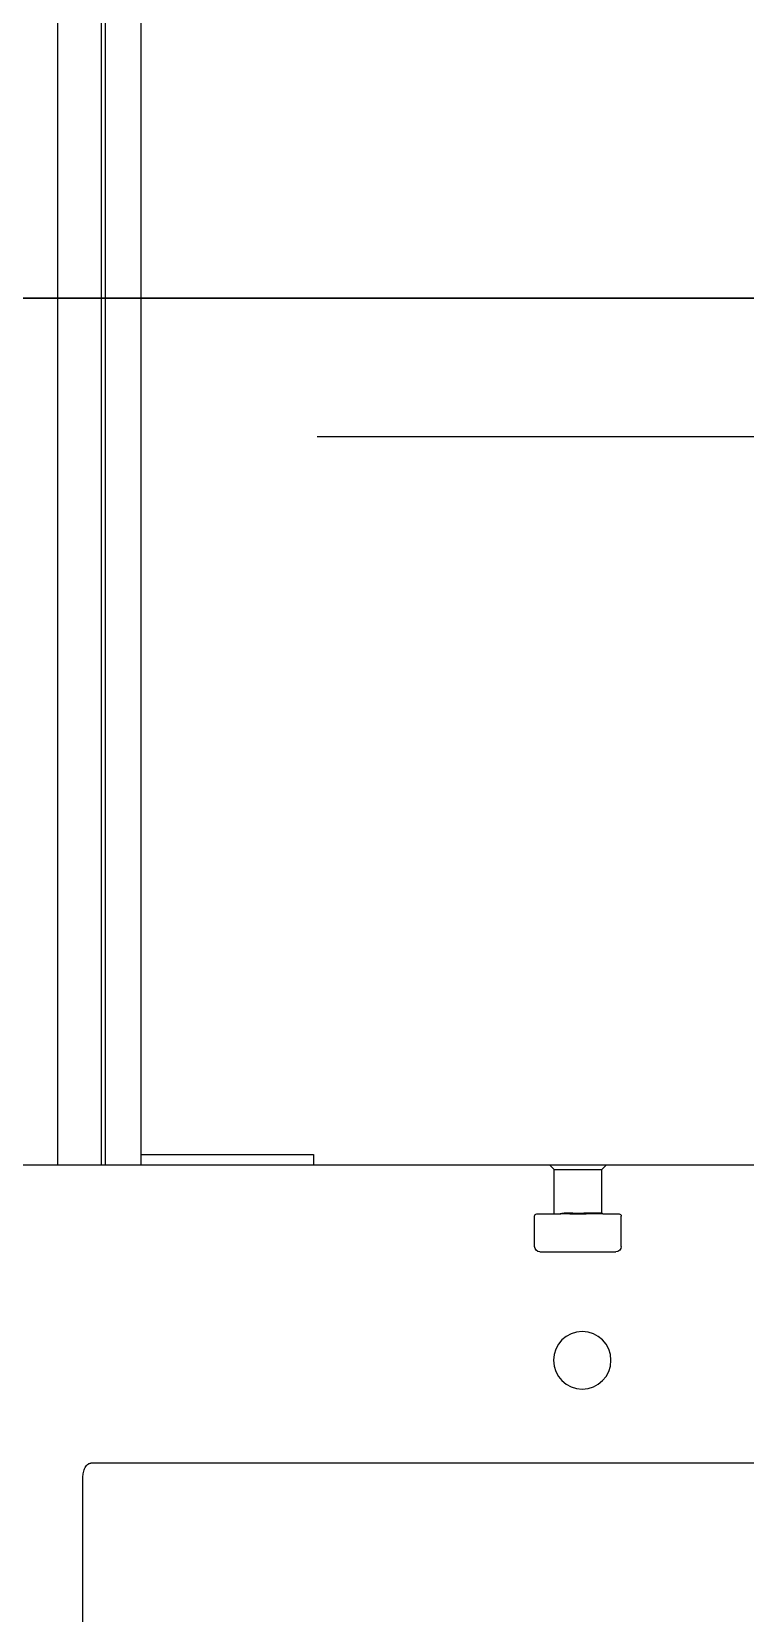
# Model space of a CAD drawing. Header units: millimetres. Extents: x 10462777 to 22643323, y 453826 to 1389191.
# Drawn here: x 11281646 to 11281975, y 582828 to 583557 of the extents above; entities that cross this region are included whole.
import ezdxf

# ---------------------------------------------------------------- set-up
doc = ezdxf.new("R2010")
doc.units = ezdxf.units.MM
doc.header["$LTSCALE"] = 200
doc.header["$MEASUREMENT"] = 0
for name, pattern in [('CENTER', [2, 1.25, -0.25, 0.25, -0.25]), ('CENTER2', [1.125, 0.75, -0.125, 0.125, -0.125]), ('PHANTOM', [2.5, 1.25, -0.25, 0.25, -0.25, 0.25, -0.25])]:
    doc.linetypes.add(name, pattern=pattern)
doc.layers.get('0').update_dxf_attribs({"linetype": 'CONTINUOUS'})
for name, color, linetype in [('1', 1, 'CENTER'), ('2', 2, 'CONTINUOUS'), ('DV1_DEFAULT', 7, 'CONTINUOUS')]:
    doc.layers.add(name, color=color, linetype=linetype)
doc.layers.add('LAYOUT', color=8, linetype='CONTINUOUS', lineweight=25)

# ---------------------------------------------------------------- blocks, each defined once
blk = doc.blocks.new('r710ic')
at = {"layer": 'LAYOUT', "color": 3}
blk.add_circle((272041.37, 104232.63), 2050.12, dxfattribs=at)
blk = doc.blocks.new('A$C7DA30AB0')
at = {"layer": 'DV1_DEFAULT', "color": 1, "linetype": 'CENTER2', "ltscale": 7}
for p, q in [((5992.89, 3025.99, 0), (0, 3025.99, 0)), ((59.09, 3025.99, 0), (6051.98, 3025.99, 0))]:
    blk.add_line(p, q, dxfattribs=at)
at = {"layer": 'LAYOUT', "color": 6, "linetype": 'PHANTOM'}
blk.add_circle((3030.45, 3025.99, 0), 2693.02, dxfattribs=at)

msp = doc.modelspace()

# ---------------------------------------------------------------- linework, layer by layer
at = {"layer": '1', "color": 43, "linetype": 'CENTER'}
msp.add_line((11282417.78279, 583370.42308, 0), (11281777.58562, 583370.42308, 0), dxfattribs=at)
at = {"layer": '2', "color": 252, "linetype": 'Continuous'}
for p, q in [((11281657.81339, 583034.4125, 0), (11281657.81339, 584034.42828, 0)), ((11281677.86618, 583780.27655, 0), (11281677.86618, 583034.39096, 0)), ((11281679.8662, 583034.40799, 0), (11281679.8662, 583780.30062, 0)), ((11281696.11644, 583780.31268, 0), (11281696.11644, 583034.43591, 0)), ((11281696.11519, 583039.41837, 0), (11281775.86757, 583039.41837, 0)), ((11281775.86757, 583039.41837, 0), (11281775.86757, 583034.41705, 0))]:
    msp.add_line(p, q, dxfattribs=at)
at = {"layer": '2', "color": 124, "linetype": 'Continuous'}
for p, q in [((11281884.86912, 583034.4183, 0), (11281476.37184, 583034.4183, 0)), ((11281886.86915, 583032.41828, 0), (11281884.86912, 583034.4183, 0)), ((11281910.86949, 583034.4183, 0), (11281884.86912, 583034.4183, 0)), ((11281910.86949, 583034.4183, 0), (11281908.86946, 583032.41828, 0)), ((11282024.87111, 583034.4183, 0), (11281910.86949, 583034.4183, 0)), ((11281886.86915, 583011.91798, 0), (11281886.86915, 583032.41828, 0)), ((11281886.86915, 583032.41828, 0), (11281908.86946, 583032.41828, 0)), ((11281908.86946, 583012.41799, 0), (11281908.86946, 583032.41828, 0)), ((11281877.86902, 582996.91777, 0), (11281877.86902, 583010.91797, 0)), ((11281878.86903, 583011.91798, 0), (11281886.86915, 583011.91798, 0)), ((11281886.86915, 583011.91798, 0), (11281889.7159, 583011.91798, 0)), ((11281902.76769, 583012.41799, 0), (11281908.86946, 583012.41799, 0)), ((11281909.36946, 583011.91798, 0), (11281902.99035, 583011.91798, 0)), ((11281908.86946, 583012.41799, 0), (11281909.36946, 583011.91798, 0)), ((11281909.36946, 583011.91798, 0), (11281916.86957, 583011.91798, 0)), ((11281917.86959, 582996.91777, 0), (11281917.86959, 583010.91797, 0)), ((11281880.36905, 582994.41774, 0), (11281915.36955, 582994.41774, 0)), ((11282542.65642, 582896.94412, 0), (11281673.08815, 582896.94412, 0)), ((11281669.35753, 582685.41335, 0), (11281669.35753, 582889.2026, 0))]:
    msp.add_line(p, q, dxfattribs=at)
at = {"layer": '2', "color": 124, "linetype": 'Continuous', "extrusion": (0, 0, -1)}
msp.add_circle((-11281899.86933, 582944.41703, 0), 13.25019, dxfattribs=at)
for centre, radius, start, end in [((-11281878.86903, 583010.91797, 0), 1.00001, 0, 90), ((-11281916.86957, 583010.91797, 0), 1.00001, 90, 180), ((-11281880.36905, 582996.91777, 0), 2.50004, 270, 0), ((-11281915.36955, 582996.91777, 0), 2.50004, 180, 270)]:
    msp.add_arc(centre, radius, start, end, dxfattribs=at)
at = {"layer": '2', "color": 124, "linetype": 'Continuous'}
for points, degree, knots in [([(11281889.7159, 583011.91798, 0), (11281889.7665, 583011.94411, 0), (11281889.86893, 583011.99699, 0), (11281890.03139, 583012.06626, 0), (11281890.20284, 583012.12941, 0), (11281890.3841, 583012.18561, 0), (11281890.57532, 583012.2351, 0), (11281890.77682, 583012.27778, 0), (11281891.1192, 583012.33594, 0), (11281891.67169, 583012.38802, 0), (11281892.44938, 583012.41712, 0), (11281893.35306, 583012.42155, 0), (11281894.22345, 583012.40465, 0), (11281895.05757, 583012.38172, 0), (11281895.82013, 583012.35822, 0), (11281896.62691, 583012.33861, 0), (11281897.49204, 583012.33112, 0), (11281898.41116, 583012.3336, 0), (11281899.23946, 583012.34336, 0), (11281900.14799, 583012.36517, 0), (11281900.95061, 583012.38678, 0), (11281901.72914, 583012.40613, 0), (11281902.28236, 583012.41602, 0), (11281902.61467, 583012.41731, 0), (11281902.76769, 583012.4179, 0)], 3, [0, 0, 0, 0, 0.016627831, 0.033657022, 0.05110992, 0.069007283, 0.087368361, 0.106210984, 0.125551649, 0.181092342, 0.250802778, 0.317609624, 0.393286283, 0.446739178, 0.500195936, 0.557171895, 0.617733698, 0.681890306, 0.749649181, 0.791873375, 0.874919677, 0.922719467, 0.964412134, 1, 1, 1, 1]), ([(11281892.74802, 583011.91798, 0), (11281891.59373, 583011.91798, 0), (11281890.83638, 583011.91798, 0), (11281889.76633, 583011.91798, 0), (11281889.7159, 583011.91798, 0)], 2, [0, 0, 0, 0.5, 0.5, 1, 1, 1]), ([(11281902.99032, 583011.91798, 0), (11281902.87984, 583011.91779, 0), (11281902.65918, 583011.9174, 0), (11281902.3241, 583011.9146, 0), (11281901.98692, 583011.91066, 0), (11281901.64761, 583011.90575, 0), (11281901.30657, 583011.90024, 0), (11281900.96407, 583011.89439, 0), (11281900.62043, 583011.88848, 0), (11281900.27596, 583011.88273, 0), (11281899.93094, 583011.87734, 0), (11281899.58568, 583011.8725, 0), (11281899.24045, 583011.86834, 0), (11281898.89555, 583011.86499, 0), (11281898.55124, 583011.86253, 0), (11281898.20779, 583011.86103, 0), (11281897.76698, 583011.86038, 0), (11281897.22643, 583011.86192, 0), (11281896.58531, 583011.86715, 0), (11281895.94124, 583011.87531, 0), (11281895.29612, 583011.88556, 0), (11281894.65182, 583011.8968, 0), (11281894.01067, 583011.90734, 0), (11281893.37355, 583011.91596, 0), (11281892.95731, 583011.91731, 0), (11281892.74843, 583011.91798, 0)], 3, [0, 0, 0, 0, 0.034087869, 0.068087402, 0.101994843, 0.135806446, 0.16951852, 0.20312746, 0.236629778, 0.270022115, 0.303301256, 0.336464134, 0.369507831, 0.402429572, 0.43522672, 0.467896763, 0.500437308, 0.560936579, 0.622030626, 0.68370261, 0.745933698, 0.808702923, 0.871987209, 0.935761633, 1, 1, 1, 1]), ([(11281669.35753, 582889.2026, 0), (11281669.35753, 582889.98453, 0), (11281669.40326, 582890.76059, 0), (11281669.55604, 582891.91386, 0), (11281669.62114, 582892.29647, 0), (11281669.78613, 582893.0572, 0), (11281669.88644, 582893.43703, 0), (11281670.13112, 582894.18138, 0), (11281670.2751, 582894.54608, 0), (11281670.62498, 582895.24894, 0), (11281670.82752, 582895.58208, 0), (11281671.3232, 582896.18833, 0), (11281671.61694, 582896.45887, 0), (11281672.13399, 582896.74646, 0), (11281672.31421, 582896.81997, 0), (11281672.6915, 582896.91908, 0), (11281672.88996, 582896.94412, 0), (11281673.08815, 582896.94412, 0)], 3, [0, 0, 0, 0, 0.25, 0.25, 0.375, 0.375, 0.5, 0.5, 0.625, 0.625, 0.75, 0.75, 0.875, 0.875, 0.9375, 0.9375, 1, 1, 1, 1])]:
    msp.add_open_spline(points, degree=degree, knots=knots, dxfattribs=at)
msp.add_open_spline([(11281902.99032, 583011.91793, 0), (11281902.76766, 583012.4179, 0)], degree=1, dxfattribs=at)

# ---------------------------------------------------------------- block references
at = {"ltscale": 10}
msp.add_blockref('A$C7DA30AB0', (11276684.40366, 580408.4363, 0), dxfattribs=at)
at = {"layer": 'LAYOUT', "color": 2, "rotation": 270}
msp.add_blockref('r710ic', (11177875.24796, 856316.46559, 0), dxfattribs=at)

doc.saveas('drawing.dxf')
